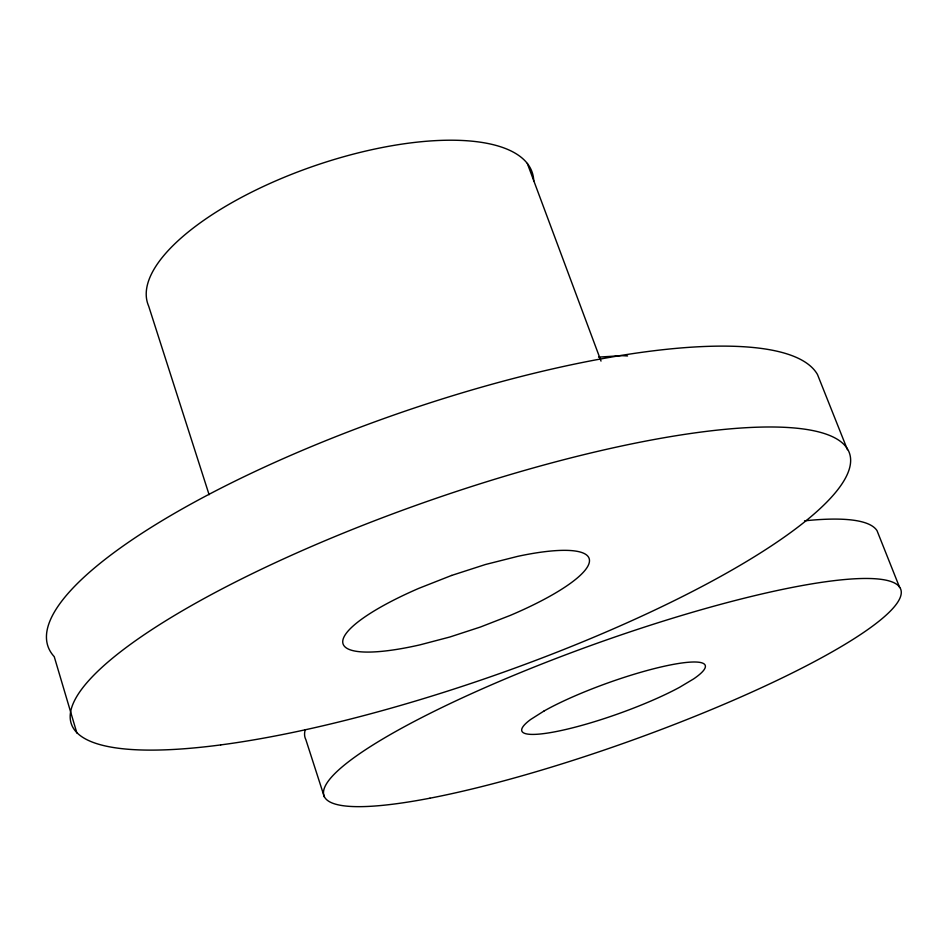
<?xml version="1.0" encoding="UTF-8"?>
<svg xmlns="http://www.w3.org/2000/svg" width="947" height="947" viewBox="0 0 947 947"><rect width="100%" height="100%" fill="white"/><g stroke="black" fill="none" stroke-linecap="round" stroke-linejoin="round"><path stroke-width="1.42" d="M598.563 357.126L621.185 355.681A153.355 43.692 -19.8 0 1 627.565 355.965M847.435 449.707L817.51 374.574A408.264 105.448 -19.1 0 0 368.88 424.019A408.264 105.448 -19.1 0 0 54.239 656.662L76.873 733.002M899.65 587.519L877.04 530.699A304.283 58.596 -19.7 0 0 804.548 520.838M527.325 163.452L601.014 361.091M324.359 797.007L305.822 739.536A304.283 58.596 -19.7 0 1 305.277 729.604M209.109 494.725L148.667 306.106A203.132 76.624 -18.9 0 1 323.187 162.943A203.132 76.624 -18.9 0 1 533.741 180.948M544.063 710.984L530.64 719.495A97.352 16.277 -19.7 0 0 561.204 730.516A97.352 16.277 -19.7 0 0 679.579 687.309L693.571 678.94A97.352 16.277 -19.7 0 0 666.345 665.788A97.352 16.277 -19.7 0 0 544.063 710.984M451.601 575.445L418.799 588.359A130.224 29.108 -19.2 0 0 342.731 641.888A130.224 29.108 -19.2 0 0 420.16 644.812L449.837 637.011L480.425 627.021L510.137 615.455A130.224 29.108 -19.2 0 0 589.401 561.772A130.224 29.108 -19.2 0 0 517.831 556.327L485.503 564.495L451.601 575.445M429.95 798.191A306.307 51.564 -19.7 0 0 897.519 602.505A306.307 51.564 -19.7 0 0 509.237 677.247A306.307 51.564 -19.7 0 0 429.95 798.191M220.71 744.91A411.945 93.22 -19.2 0 0 846.784 475.477A411.945 93.22 -19.2 0 0 312.806 545.922A411.945 93.22 -19.2 0 0 220.71 744.91"/></g></svg>
